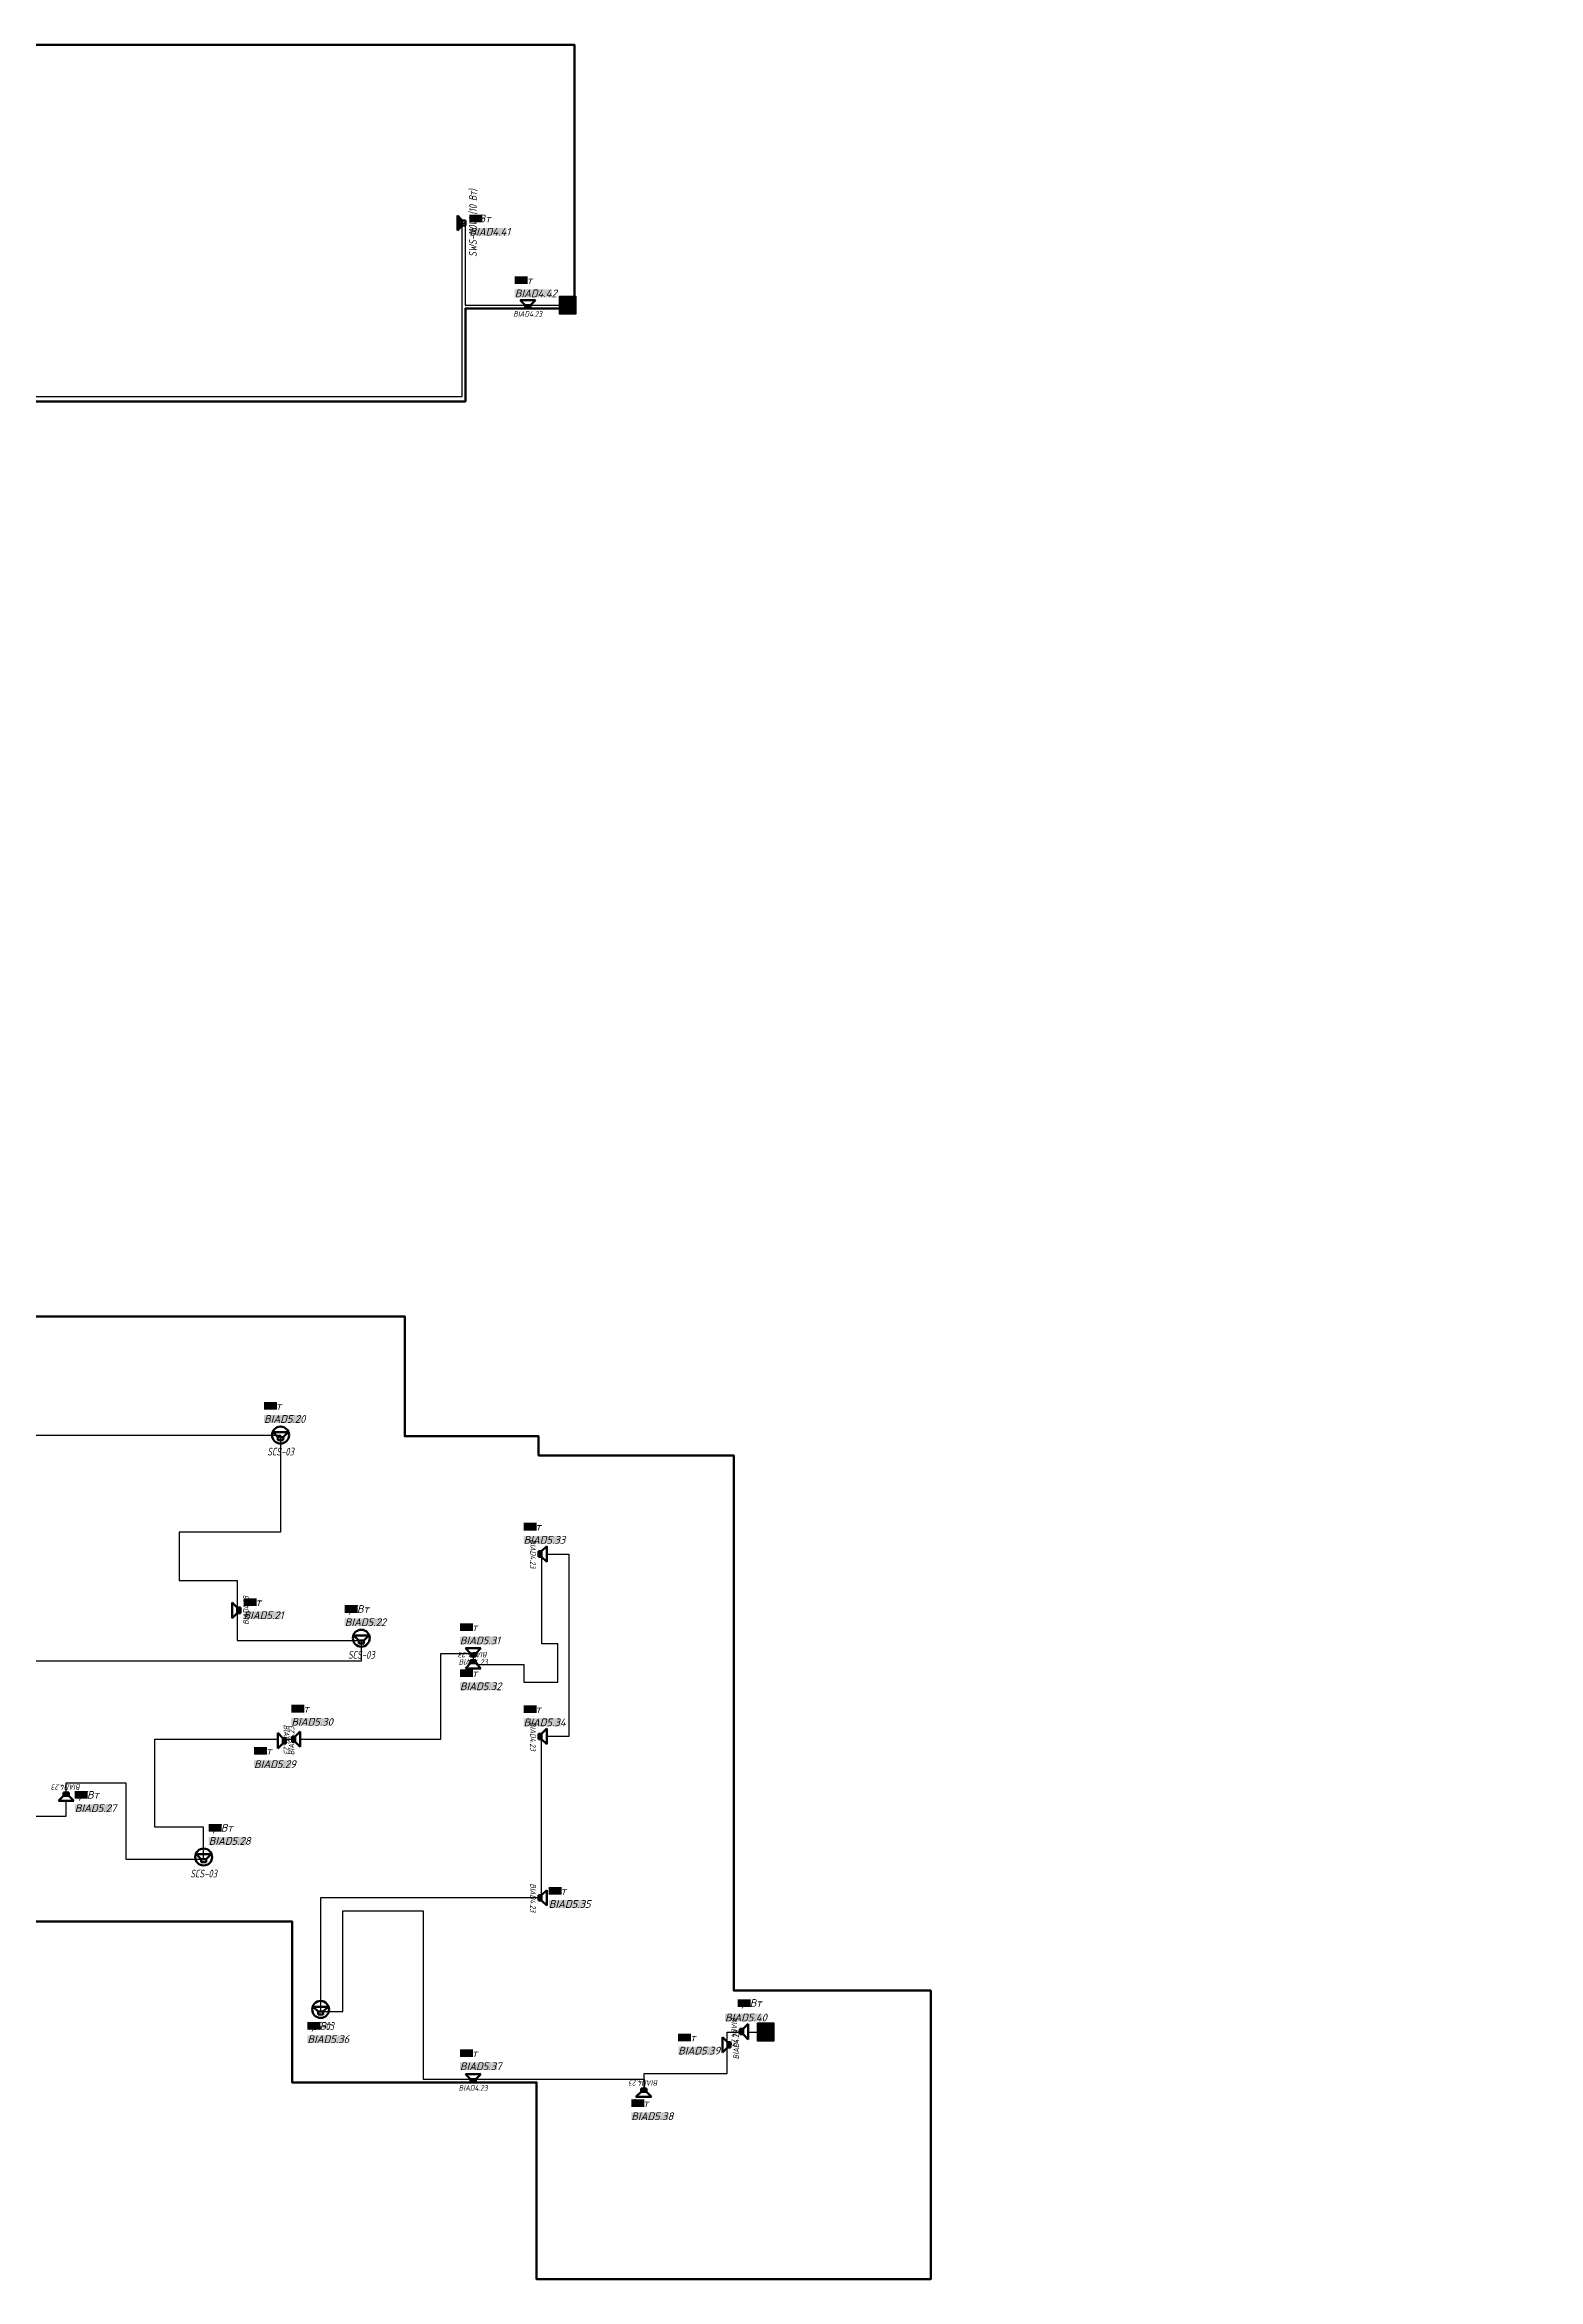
# Model space of a CAD drawing. Extents: x -36024 to 901374, y -269512 to -2349.
# Drawn here: x 378824 to 426953, y -124030 to -51985 of the extents above; entities that cross this region are included whole.
import ezdxf
from ezdxf import colors
from ezdxf.entities.mleader import LeaderData, LeaderLine
from ezdxf.enums import TextEntityAlignment as Align
from ezdxf.math import Vec2, Vec3

# ---------------------------------------------------------------- set-up
doc = ezdxf.new("R2010")
doc.units = 0
doc.header["$LTSCALE"] = 100
doc.set_wipeout_variables(frame=1)
doc.linetypes.add('CONTI', pattern=[0])
doc.layers.get('Defpoints').update_dxf_attribs({"color": 42})
doc.layers.add('_1', color=7, linetype='Continuous')
doc.layers.add('_СОУЭ_Аннотации', color=7, linetype='Continuous')
for name, color, linetype, lineweight in [('_13_СОУЭ_линии', 5, 'Continuous', 70), ('_СОУЭ Оповещение_речевое', 7, 'Continuous', 30), ('НО Оповещатели Речь', 5, 'Continuous', 50)]:
    doc.layers.add(name, color=color, linetype=linetype, lineweight=lineweight)
doc.styles.add('OlympDesign', font='isocpeui.ttf', dxfattribs={"height": 250})
doc.linetypes.add('Открыто в трубе', pattern='A,2,[1,BDG_GOST,S=1,R=0,X=0,Y=0],-4', length=6)

# ---------------------------------------------------------------- blocks, each defined once
blk = doc.blocks.new('*U98')
at = {"layer": 'НО Оповещатели Речь'}
h = blk.add_hatch(color=5, dxfattribs=at)
h.dxf.hatch_style = 1
h.set_gradient(color1=(0, 0, 255), color2=(0, 0, 255), rotation=351.73505, tint=1)
h.paths.add_polyline_path([(243, 256), (-243, 256), (-85, 98), (85, 98)])
at = {"linetype": 'CONTI', "lineweight": 60}
for p, q in [((-243, 256), (243, 256)), ((-85, 98), (-243, 256)), ((-85, 0), (-85, 98)), ((85, 0), (-85, 0)), ((85, 98), (85, 0))]:
    blk.add_line(p, q, dxfattribs=at)
at = {"layer": 'НО Оповещатели Речь', "color": 5}
for p, q in [((-85, 98), (-243, 256)), ((-243, 256), (243, 256)), ((85, 98), (-85, 98)), ((-85, 98), (-85, 0)), ((243, 256), (85, 98)), ((85, 98), (243, 256)), ((85, 0), (85, 98)), ((-85, 0), (85, 0))]:
    blk.add_line(p, q, dxfattribs=at)
at = {"layer": 'Defpoints', "color": 7, "lineweight": 50, "ltscale": 100, "style": 'OlympDesign', "width": 0.8}
blk.add_text('SWS-110W (10 Вт)', height=250, dxfattribs=at).set_placement((0, -244), align=Align.MIDDLE_CENTER)
blk = doc.blocks.new('*U75')
at = {"layer": 'НО Оповещатели Речь', "color": 5}
for p, q in [((-84, -184), (-242, -26)), ((-242, -26), (242, -26)), ((-84, -184), (84, -184)), ((-84, -281), (-84, -184)), ((84, -281), (-84, -281)), ((84, -184), (242, -26)), ((84, -281), (84, -184))]:
    blk.add_line(p, q, dxfattribs=at)
blk.add_circle((0, -114), 273, dxfattribs=at)
at = {"layer": 'Defpoints', "lineweight": 50, "ltscale": 100, "style": 'OlympDesign', "width": 0.8}
blk.add_text('SСS-03', height=250, dxfattribs=at).set_placement((0, -649), align=Align.MIDDLE_CENTER)
blk = doc.blocks.new('*U74')
at = {"color": 5}
blk.add_wipeout([(-348, 366), (348, 366), (121, 140), (121, 0), (-121, 0), (-121, 140)], dxfattribs=at).dxf.layer = 'НО Оповещатели Речь'
at = {"layer": 'НО Оповещатели Речь'}
h = blk.add_hatch(color=5, dxfattribs=at)
h.dxf.hatch_style = 1
h.set_gradient(color1=(0, 0, 255), color2=(0, 0, 255), tint=1)
h.paths.add_polyline_path([(-121, 0), (121, 0), (121, 140), (-121, 140)])
at = {"layer": 'НО Оповещатели Речь', "color": 5}
for p, q in [((-121, 140), (-348, 366)), ((-348, 366), (348, 366)), ((121, 140), (-121, 140)), ((-121, 140), (-121, 0)), ((-121, 0), (121, 0)), ((121, 140), (348, 366)), ((121, 0), (121, 140))]:
    blk.add_line(p, q, dxfattribs=at)
at = {"layer": 'Defpoints', "lineweight": 50, "ltscale": 100, "style": 'OlympDesign', "width": 0.8}
blk.add_text('BIAD4.23', height=250, dxfattribs=at).set_placement((0, -250), align=Align.MIDDLE_CENTER)
blk = doc.blocks.new('SFT-2300-М')
at = {"true_color": 0xffffff}
h = blk.add_hatch(color=7, dxfattribs=at)
h.dxf.hatch_style = 1
h.paths.add_polyline_path([(250, 292), (-274, 292), (-274, -295), (250, -295)])
at = {"layer": '_1', "lineweight": 30}
h = blk.add_hatch(color=5, dxfattribs=at)
h.dxf.hatch_style = 1
h.paths.add_polyline_path([(177, -2, 1), (-202, -2, 1)])
at = {"color": 5, "lineweight": 30}
blk.add_lwpolyline([(-274, 292), (250, 292), (250, -295), (-274, -295)], close=True, dxfattribs=at)
blk.add_circle((-12, -2), 189, dxfattribs=at)

msp = doc.modelspace()

# ---------------------------------------------------------------- linework, layer by layer
at = {"layer": '_13_СОУЭ_линии', "color": 5, "lineweight": 30}
for points in [[(368991.9, -63326.8), (392281, -63326.8), (392281, -57735.9), (392367.7, -57735.9), (392367.7, -60384.4), (395413.9, -60384.4)], [(360097.8, -96810), (386424, -96810), (386424, -99943.9), (383154.1, -99943.9), (383154.1, -101502.4), (385027.8, -101502.4), (385027.8, -103431.9), (389025.5, -103431.9), (389025.5, -104104.7), (373190.7, -104104.7)], [(373600.7, -109102), (379515.7, -109102), (379515.7, -108023.7), (381433, -108023.7), (381433, -110484.8), (383945.7, -110484.8), (383945.7, -109451.3), (382374.2, -109451.3), (382374.2, -106615.4), (391587.2, -106615.4), (391587.2, -103849.4), (392630.7, -103849.4), (392630.7, -104209.3), (394258.7, -104209.3), (394258.7, -104777.2), (395358.7, -104777.2), (395358.7, -103543.9), (394847, -103543.9), (394847, -100652.4), (395711.4, -100652.4), (395711.4, -106529.8), (394826.7, -106529.8), (394826.7, -107588.9), (394826.7, -107588.9), (394826.7, -111732.3), (387715.2, -111732.3), (387715.2, -115399.2), (388434.1, -115399.2), (388434.1, -112146.4), (391019.4, -112146.4), (391019.4, -117579.4), (398143.2, -117579.4), (398143.2, -117811), (398143.2, -117908), (398143.2, -117398.8), (400820.2, -117398.8), (400820.2, -116057.2), (401790.8, -116057.2)]]:
    msp.add_lwpolyline(points, dxfattribs=at)
at = {"layer": '_СОУЭ_Аннотации', "color": 67, "linetype": 'CONTI', "lineweight": 60, "ltscale": 100, "true_color": 0x727430}
for points in [[(362865.6, -63484.8), (392380.6, -63484.8), (392380.6, -60484.8), (395890.6, -60484.8), (395890.6, -51984.8), (372090.6, -51984.8)], [(378157.2, -112489.8), (386795.7, -112489.8), (386795.7, -117679.8), (394675.7, -117679.8), (394675.7, -124029.8), (407375.7, -124029.8), (407375.7, -114719.8), (401025.7, -114719.8), (401025.7, -97469.4), (394735.7, -97469.4), (394735.7, -96849.8), (390425.7, -96849.8), (390425.7, -92984.8), (355830.5, -92984.8)]]:
    msp.add_lwpolyline(points, dxfattribs=at)

# ---------------------------------------------------------------- block references
for p in [(395688.3, -60382.8), (402065.2, -116055.6)]:
    msp.add_blockref('SFT-2300-М', p)
at = {"layer": '_СОУЭ Оповещение_речевое', "color": 4, "lineweight": 50, "rotation": 89.99999999999999}
msp.add_blockref('*U98', (392378.7, -57733.8), dxfattribs=at)
at = {"layer": '_СОУЭ Оповещение_речевое', "color": 4, "lineweight": 50}
for p in [(386424, -96696.3), (389025.5, -103248.2), (383945.7, -110301.1), (387715.2, -115215.5)]:
    msp.add_blockref('*U75', p, dxfattribs=at)

# ---------------------------------------------------------------- texts
at = {"layer": '_СОУЭ_Аннотации', "color": 7, "linetype": 'Открыто в трубе', "lineweight": 60, "ltscale": 100, "char_height": 250, "width": 418.76, "attachment_point": 1, "style": 'OlympDesign', "bg_fill": 1, "box_fill_scale": 1, "bg_fill_color": 7, "bg_fill_true_color": 16777215, "bg_fill_transparency": 0}
for s, insert in [('10Вт', (392511.3, -57464.1, 0)), ('6Вт', (393970.5, -59451.7, 0)), ('3Вт', (385890.7, -95742.4)), ('3Вт', (394254.6, -99640.3, 0)), ('1,5Вт', (388492.3, -102294.3)), ('6Вт', (392202.5, -102881.3, 0)), ('6Вт', (386772.1, -105506, 0)), ('3Вт', (394254.6, -105522.8, 0)), ('1,5Вт', (384107.7, -109347.2)), ('1,5Вт', (401149.1, -114998.1, 0)), ('1,5Вт', (387289, -115736.3)), ('6Вт', (392202.5, -116611.3, 0)), ('6Вт', (399235.4, -116107.9, 0))]:
    msp.add_mtext(s, dxfattribs=dict(at, insert=insert))
at = {"layer": '_СОУЭ_Аннотации', "char_height": 250, "width": 1197.062, "attachment_point": 1, "style": 'OlympDesign', "bg_fill": 1, "box_fill_scale": 1, "bg_fill_color": 7, "bg_fill_true_color": 16777215, "bg_fill_transparency": 0}
for s, insert in [('BIAD4.41', (392513.6, -57889.4, 0)), ('BIAD5.20', (385893.1, -96167.7, 0)), ('BIAD5.22', (388494.6, -102719.7, 0)), ('BIAD5.32', (392204.8, -104786.2, 0)), ('BIAD5.28', (384110, -109772.6, 0)), ('BIAD5.36', (387291.3, -116161.6, 0)), ('BIAD5.38', (397725.9, -118648.1, 0))]:
    msp.add_mtext(s, dxfattribs=dict(at, insert=insert))

# ---------------------------------------------------------------- leaders
at = {"layer": '_13_СОУЭ_линии', "color": 18, "linetype": 'CONTI', "lineweight": 18, "ltscale": 100, "true_color": 0x000000}
ml = msp.add_multileader_mtext('Standard', dxfattribs=at)
ml.set_content('АЛС 1.1 раздела АПС\\P(см. раздел "ИОС5.5.1")', color=(0, 0, 0), style='OlympDesign')
ml.set_leader_properties(color=256, linetype='ByLayer', lineweight=-1)
ml.build(insert=Vec2(0, 0))
ml.multileader.update_dxf_attribs({"text_left_attachment_type": 6, "text_right_attachment_type": 6, "dogleg_length": 2, "arrow_head_size": 200, "scale": 100})
ctx = ml.context
ctx.base_point, ctx.scale, ctx.char_height, ctx.arrow_head_size, ctx.landing_gap_size, ctx.plane_origin = Vec3(43391.2, -92119.4), 100, 250, 200, 0, Vec3(54855.3, -82979)
ctx.left_attachment, ctx.right_attachment = 6, 6
notes = []
notes.append((ctx, [(0, (1, 1, 0), (47312, -92119.4), (-1, 0), 200, [(0, [(48521.7, -90079.1), (47667.7, -90245.7)], 0, [])])]))
ctx.mtext.insert, ctx.mtext.width, ctx.mtext.flow_direction = Vec3(43391.2, -91794.4), 4773.885, 5
for ctx, leaders in notes:
    for number, flags, end, landing, length, lines in leaders:
        leader = LeaderData()
        leader.index, (leader.has_last_leader_line, leader.has_dogleg_vector, leader.attachment_direction) = number, flags
        leader.last_leader_point, leader.dogleg_vector, leader.dogleg_length = Vec3(end), Vec3(landing), length
        for number, points, colour, breaks in lines:
            line = LeaderLine()
            line.index, line.vertices, line.color, line.breaks = number, Vec3.list(points), colors.encode_raw_color(colour), breaks
            leader.lines.append(line)
        ctx.leaders.append(leader)

# ---------------------------------------------------------------- next in the draw order: block references
at = {"layer": '_СОУЭ Оповещение_речевое', "color": 4, "lineweight": 50, "xscale": 0.71930163509888, "yscale": 0.71930163509888, "zscale": 0.71930163509888}
for p in [(394390.6, -60484.8), (392630.7, -103949.8), (392630.7, -117679.8)]:
    msp.add_blockref('*U74', p, dxfattribs=at)
for p, rotation in [((394735.7, -100644.6), 269.9999999999999), ((385128.2, -102462.5), 90), ((386795.7, -106615.4), 270), ((394735.7, -106527.2), 269.9999999999999), ((379515.7, -108339.8), 180), ((394735.7, -111731.2), 269.9999999999999), ((401225.7, -116043.3), 269.9999999999999), ((398125.7, -117879.8), 179.9999999999999)]:
    msp.add_blockref('*U74', p, dxfattribs=dict(at, rotation=rotation))

# ---------------------------------------------------------------- next in the draw order: block references
for p, rotation in [((392630.7, -104069.8), 180), ((386595.7, -106665.4), 90), ((400925.7, -116469.8), 90)]:
    msp.add_blockref('*U74', p, dxfattribs=dict(at, rotation=rotation))

# ---------------------------------------------------------------- next in the draw order: texts
at = {"layer": '_СОУЭ_Аннотации', "char_height": 250, "width": 1197.062, "attachment_point": 1, "style": 'OlympDesign', "bg_fill": 1, "box_fill_scale": 1, "bg_fill_color": 7, "bg_fill_true_color": 16777215, "bg_fill_transparency": 0}
for s, insert in [('BIAD4.42', (393972.9, -59877.1, 0)), ('BIAD5.33', (394256.9, -100065.6, 0)), ('BIAD5.21', (385232.2, -102495.6, 0)), ('BIAD5.34', (394256.9, -105948.2, 0)), ('BIAD5.27', (379795.9, -108714.4, 0)), ('BIAD5.35', (395068.9, -111804.5, 0)), ('BIAD5.37', (392204.8, -117036.6, 0))]:
    msp.add_mtext(s, dxfattribs=dict(at, insert=insert))
at = {"layer": '_СОУЭ_Аннотации', "color": 7, "linetype": 'Открыто в трубе', "lineweight": 60, "ltscale": 100, "char_height": 250, "width": 418.76, "attachment_point": 1, "style": 'OlympDesign', "bg_fill": 1, "box_fill_scale": 1, "bg_fill_color": 7, "bg_fill_true_color": 16777215, "bg_fill_transparency": 0}
for s, insert in [('6Вт', (385229.9, -102070.2, 0)), ('1,5Вт', (379793.6, -108289, 0)), ('3Вт', (395066.6, -111379.2, 0)), ('3Вт', (397723.6, -118222.8, 0))]:
    msp.add_mtext(s, dxfattribs=dict(at, insert=insert))

# ---------------------------------------------------------------- next in the draw order: texts
at = {"layer": '_СОУЭ_Аннотации', "char_height": 250, "width": 1197.062, "attachment_point": 1, "style": 'OlympDesign', "bg_fill": 1, "box_fill_scale": 1, "bg_fill_color": 7, "bg_fill_true_color": 16777215, "bg_fill_transparency": 0}
for s, insert in [('BIAD5.31', (392204.8, -103306.6, 0)), ('BIAD5.30', (386774.4, -105931.3, 0)), ('BIAD5.29', (385571.8, -107295.1, 0)), ('BIAD5.40', (400746.9, -115464.4, 0)), ('BIAD5.39', (399237.8, -116533.2, 0))]:
    msp.add_mtext(s, dxfattribs=dict(at, insert=insert))
at = {"layer": '_СОУЭ_Аннотации', "color": 7, "linetype": 'Открыто в трубе', "lineweight": 60, "ltscale": 100, "char_height": 250, "width": 418.76, "attachment_point": 1, "style": 'OlympDesign', "bg_fill": 1, "box_fill_scale": 1, "bg_fill_color": 7, "bg_fill_true_color": 16777215, "bg_fill_transparency": 0}
for insert in [(392202.5, -104360.8, 0), (385569.5, -106869.7, 0)]:
    msp.add_mtext('6Вт', dxfattribs=dict(at, insert=insert))

doc.saveas('drawing.dxf')
